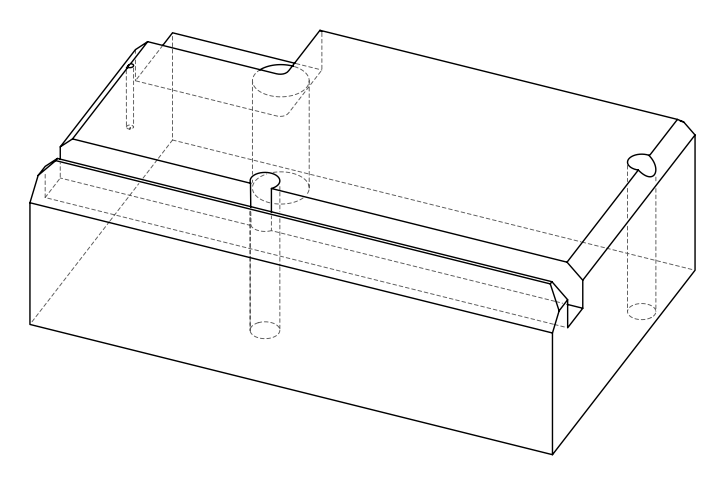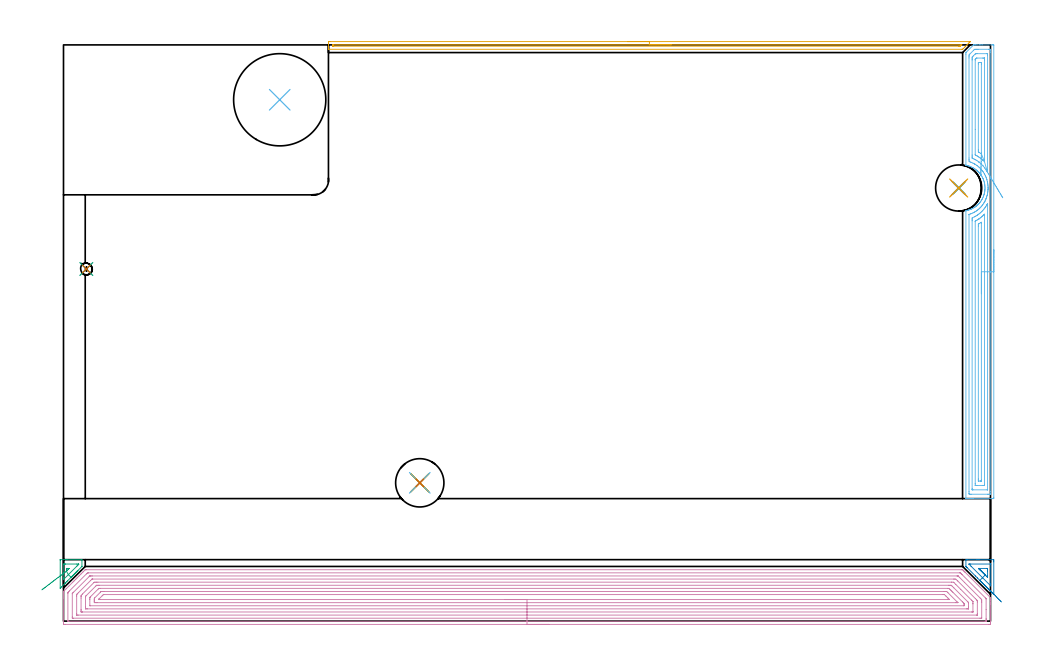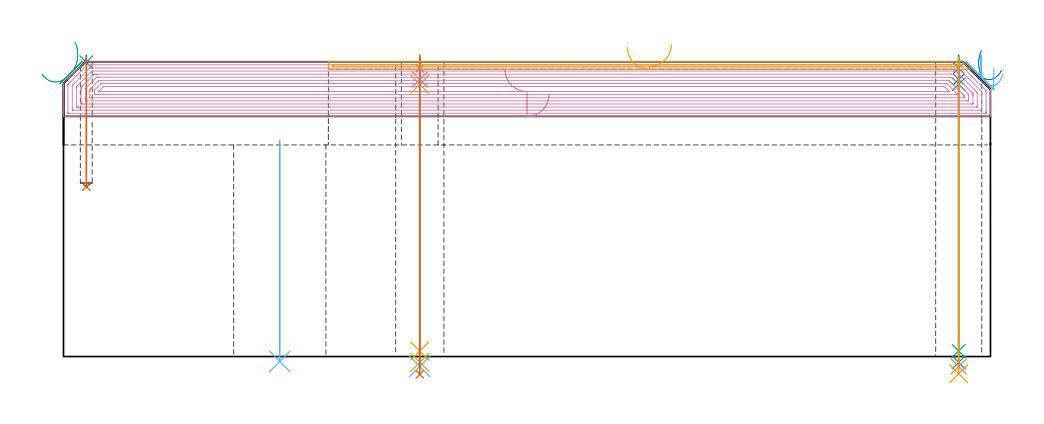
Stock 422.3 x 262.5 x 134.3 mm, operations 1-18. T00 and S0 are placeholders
(PLAN: 21 operations, 13 tool changes, 98.5 min)
(1 SPOT_DRILL | STEP1HOLE | NXT0321_9005460120000 | 0.05 min | 182 mm3)
(2 SPOT_DRILL_1 | STEP1HOLE_1 | NXT0321_9005460120000 | 0.05 min | 183 mm3)
(3 SPOT_DRILL_2 | STEP1POCKET | NXT0321_9005460120000 | 0.03 min | 0 mm3)
(4 DRILL_BLIND_HOLE_INTO_CENTER | STEP1HOLE | UGT0301_449 | 0.04 min | 104 mm3)
(5 GUN_DRILL_THROUGH_HOLE | STEP1HOLE | UGT0307_001 | 0.6 min | 2451 mm3)
(6 SPADE_DRILL_TO_ENLARGE_THROUGH_HOLE | STEP1HOLE | UGT0306_004 | 0.56 min | 16430 mm3)
(7 DRILL_TO_ENLARGE_THROUGH_HOLE | STEP1HOLE | UGT0301_053 | 0.58 min | 31818 mm3)
(8 DRILL_BLIND_HOLE_INTO_CENTER_1 | STEP1HOLE_1 | UGT0301_449 | 0.04 min | 105 mm3)
(9 GUN_DRILL_THROUGH_HOLE_1 | STEP1HOLE_1 | UGT0307_001 | 0.6 min | 2445 mm3)
(10 SPADE_DRILL_TO_ENLARGE_THROUGH_HOLE_1 | STEP1HOLE_1 | UGT0306_004 | 0.56 min | 16435 mm3)
(11 DRILL_TO_ENLARGE_THROUGH_HOLE_1 | STEP1HOLE_1 | UGT0301_051 | 0.58 min | 27285 mm3)
(12 INDEXABLE_INSERT_DRILL_THROUGH_HOLE_FROM_SOLID | STEP1HOLE_2 | NXT0302_036 | 0.41 min | 185980 mm3)
(13 DRILL_BLIND_HOLE_INTO_CENTER_2 | STEP1POCKET | UGT0301_449 | 0.24 min | 1255 mm3)
(14 AREA_MILL | FG_CHAMFER_SURFACE | UGT0205_001 | 0.61 min | 2292 mm3)
(15 AREA_MILL_1 | FG_CHAMFER_SURFACE_1 | UGT0205_001 | 0.47 min | 1202 mm3)
(16 AREA_MILL_2 | FG_CHAMFER_SURFACE_2 | UGT0205_001 | 30.44 min | 129154 mm3)
(17 AREA_MILL_3 | FG_CHAMFER_SURFACE_3 | UGT0205_001 | 4.8 min | 1811 mm3)
(18 AREA_MILL_4 | FG_CHAMFER_SURFACE_4 | UGT0205_001 | 8.29 min | 16690 mm3)
(19 AREA_MILL_5 | FG_CHAMFER_SURFACE_5 | UGT0205_001 | 4.74 min | 7363 mm3)
(20 MILL_CORNER_NOTCH_RECTANGULAR | CORNER_NOTCH_RECTANGULAR | NXT0201_011 | Follow Part, ap 3, ae 75% | 29.57 min | 259307 mm3)
(21 MILL_RECTANGULAR_SLOT | SLOT_RECTANGULAR | UGT0201_094 | Follow Part, ap 5, ae 75% | 15.18 min | 441659 mm3)
(TOOL NXT0321_9005460120000 | NC Spot Drill, 142deg, 12mm, Carbide, Uncoated | D12 PA142 FL30 Z2)
(TOOL UGT0301_449 | Carbide Drill 5.4 mm | D5.4 PA118 FL57 Z2)
(TOOL UGT0307_001 | Gun Drill 5 mm | D5 PA130 FL24 Z1)
(TOOL UGT0306_004 | Spade Drill 13.5mm | D13.5 PA132 FL10 Z2)
(TOOL UGT0301_053 | Twist Drill 22 mm | D22 PA118 FL150 Z2)
(TOOL UGT0301_051 | Twist Drill 21 mm | D21 PA118 FL145 Z2)
(TOOL NXT0302_036 | Index. Insert Drill 42mm [880-D4200L50-05] | D42 PA176 FL210 Z2)
(TOOL UGT0205_001 | Chamfer Mill 20 x 3 x 45 deg. | D20 FL50 Z2)
(TOOL NXT0201_011 | ENDMILL 12mm [2P460-1200-NA 1630] | D12 FL38 Z6)
(TOOL UGT0201_094 | End mill 20 mm | D20 FL38 Z4)
(OP 1 SPOT_DRILL)
G17 G21 G94 G90
T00 M6
G54
G17 G0 G90 X162.3 Y63. S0 M3
G43 Z144.3 H0
G94 G81 G98 Z131.3 F250. R137.3
G80
M5
M2
(OP 2 SPOT_DRILL_1)
G17 G21 G94 G90
T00 M6
G54
G17 G0 G90 X407.8 Y197.3 S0 M3
G43 Z144.3 H0
G94 G81 G98 Z131.3 F250. R137.3
G80
M5
M2
(OP 3 SPOT_DRILL_2)
G17 G21 G94 G90
T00 M6
G54
G17 G0 G90 X10.4 Y160.4 S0 M3
G43 Z144.3 H0
G94 G81 G98 Z134.068 F250. R137.3
G80
M5
M2
(OP 4 DRILL_BLIND_HOLE_INTO_CENTER)
G17 G21 G94 G90
T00 M6
G54
G17 G0 G90 X162.3 Y63. S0 M3
G43 Z144.3 H0
G94 G81 G98 Z126.2 F250. R136.3
G80
M5
M2
(OP 5 GUN_DRILL_THROUGH_HOLE)
G17 G21 G94 G90
T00 M6
G54
G17 G0 G90 X162.3 Y63. M8
G43 Z144.3 H0
Z132.982
S716 M3
G94 G1 Z124.036 F125. M26
G4 X.084
Z2.5 F250.
G4 X.084
Z-2.666 F125.
G4 X.084
M5
M9
G0 Z132.982
Z144.3
M2
(OP 6 SPADE_DRILL_TO_ENLARGE_THROUGH_HOLE)
G17 G21 G94 G90
T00 M6
G54
G17 G0 G90 X162.3 Y63. S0 M3
G43 Z144.3 H0
G94 G73 G98 Z-4.505 F250. Q12.619 R136.3
G80
M5
M2
(OP 7 DRILL_TO_ENLARGE_THROUGH_HOLE)
G17 G21 G94 G90
T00 M6
G54
G17 G0 G90 X162.3 Y63. S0 M3
G43 Z144.3 H0
G94 G73 G98 Z-8.109 F250. Q20.344 R136.3
G80
M5
M2
(OP 8 DRILL_BLIND_HOLE_INTO_CENTER_1)
G17 G21 G94 G90
T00 M6
G54
G17 G0 G90 X407.8 Y197.3 S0 M3
G43 Z144.3 H0
G94 G81 G98 Z126.2 F250. R136.3
G80
M5
M2
(OP 9 GUN_DRILL_THROUGH_HOLE_1)
G17 G21 G94 G90
T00 M6
G54
G17 G0 G90 X407.8 Y197.3 M8
G43 Z144.3 H0
Z132.742
S716 M3
G94 G1 Z124.036 F125. M26
G4 X.084
Z2.5 F250.
G4 X.084
Z-2.666 F125.
G4 X.084
M5
M9
G0 Z132.742
Z144.3
M2
(OP 10 SPADE_DRILL_TO_ENLARGE_THROUGH_HOLE_1)
G17 G21 G94 G90
T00 M6
G54
G17 G0 G90 X407.8 Y197.3 S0 M3
G43 Z144.3 H0
G94 G73 G98 Z-4.505 F250. Q12.619 R136.3
G80
M5
M2
(OP 11 DRILL_TO_ENLARGE_THROUGH_HOLE_1)
G17 G21 G94 G90
T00 M6
G54
G17 G0 G90 X407.8 Y197.3 S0 M3
G43 Z144.3 H0
G94 G73 G98 Z-7.809 F250. Q20.301 R136.3
G80
M5
M2
(OP 12 INDEXABLE_INSERT_DRILL_THROUGH_HOLE_FROM_SOLID)
G17 G21 G94 G90
T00 M6
G54
G17 G0 G90 X98.5 Y237.5 S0 M3
G43 Z144.3 H1
G94 G81 G98 Z-2.233 F250. R98.4
G80
M5
M2
(OP 13 DRILL_BLIND_HOLE_INTO_CENTER_2)
G17 G21 G94 G90
T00 M6
G54
G17 G0 G90 X10.4 Y160.4 S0 M3
G43 Z144.3 H0
G94 G81 G98 Z77.4 F250. R136.3
G80
M5
M2
(OP 14 AREA_MILL)
G17 G21 G94 G90
T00 M6
G54
G17 G0 G90 X427.321 Y8.72 S1061 M3
G43 Z144.3 H0
Z130.385
G94 G1 X426.944 Y9.096 Z129.694 F250.
X426.526 Y9.512 Z129.051
X426.069 Y9.966 Z128.463
X425.578 Y10.455 Z127.933
X425.057 Y10.975 Z127.465
X424.508 Y11.521 Z127.064
X423.936 Y12.09 Z126.731
X423.347 Y12.678 Z126.47
X422.743 Y13.279 Z126.282
X422.13 Y13.889 Z126.169
X421.512 Y14.504 Z126.133
X420.895 Y15.119 Z126.172
X420.282 Y15.73 Z126.287
X419.679 Y16.33 Z126.477
X419.089 Y16.917 Z126.741
X418.519 Y17.485 Z127.076
X417.971 Y18.031 Z127.48
X417.45 Y18.55 Z127.949
X416.339 Y19.66 Z129.06
X415.46 Y20.54 Z129.939
X411.667 Y24.333 Z133.732
X411.518 Y24.48 Z133.878
X411.147 Y24.852 Z134.251
X411.11 Y24.888 Z134.287
X411.103 Y24.896 Z134.293
X411.1 Y24.902 Z134.296
X411.099 Y24.913 Z134.298
X411.1 Y24.937 Z134.3
Y27.576
X411.107 Y27.99 Z134.293
X411.647 Y28. Z133.753
X416.147 Z129.253
X417.005 Z128.388
X423.661 Y27.999 Z121.734
X423.791 Y27.995 Z121.605
X423.797 Y27.576 Z121.603
X423.8 Y27.015 Z121.6
Y12.291
X423.797 Y12.253 Z121.601
X423.791 Y12.208 Z121.605
X423.651 Y12.349 Z121.749
X423.233 Y12.765 Z122.164
X419.856 Y16.142 Z125.54
X419.295 Y16.705 Z126.105
X418.098 Y17.901 Z127.301
X417.45 Y18.55 Z127.949
X418.675 Y19.775 Z126.725
X413.446 Y25.003 Z131.954
X412.638 Y25.817 Z132.762
X412.557 Y25.905 Z132.843
X412.523 Y25.981 Z132.877
X412.528 Y25.991 Z132.872
X412.557 Y25.992 Z132.843
X413.262 Y26. Z132.138
X422.159 Y25.999 Z123.241
X422.343 Y25.996 Z123.057
X422.369 Y25.993 Z123.031
X422.379 Y25.99 Z123.021
X422.382 Y25.942 Z123.018
X422.385 Y25.859 Z123.015
X422.386 Y25.817 Z123.014
Y25.775
Y16.98
X422.382 Y16.142 Z123.018
X422.38 Y16.106 Z123.02
X422.376 Y16.086 Z123.024
X422.343 Y16.112 Z123.057
X422.309 Y16.142 Z123.091
X418.675 Y19.775 Z126.725
X419.899 Y21. Z125.501
X416.945 Y23.956 Z128.455
X416.936 Y23.966 Z128.464
X416.918 Y23.99 Z128.482
X417.005 Y23.996 Z128.395
X417.065 Y23.999 Z128.335
X420.623 Z124.777
X420.95 Y23.99 Z124.45
X420.965 Y23.888 Z124.435
X420.968 Y23.658 Z124.432
X420.971 Y23.178 Z124.429
X420.972 Y22.775 Z124.428
Y20.54
X420.971 Y20.137 Z124.429
X420.969 Y20.003 Z124.431
X420.967 Y19.956 Z124.433
X420.965 Y19.946 Z124.435
X420.919 Y19.988 Z124.481
X420.774 Y20.127 Z124.626
X420.564 Y20.335 Z124.836
X420.359 Y20.54 Z125.041
X419.899 Y21. Z125.501
X419.412 Y21.487 Z126.035
X418.959 Y21.94 Z126.627
X418.544 Y22.355 Z127.273
X418.171 Y22.728 Z127.968
X417.842 Y23.057 Z128.706
X417.56 Y23.339 Z129.481
X417.326 Y23.573 Z130.289
X417.143 Y23.755 Z131.122
X417.013 Y23.886 Z131.975
X416.935 Y23.964 Z132.84
X416.911 Y23.988 Z133.712
X416.941 Y23.958 Z134.583
X417.024 Y23.875 Z135.447
X417.16 Y23.739 Z136.298
X417.349 Y23.55 Z137.129
X417.587 Y23.312 Z137.933
X417.875 Y23.024 Z138.705
X418.208 Y22.69 Z139.439
G0 Z144.3
M5
M2
(OP 15 AREA_MILL_1)
G17 G21 G94 G90
T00 M6
G54
G17 G0 G90 X5.233 Y21.729 S1061 M3
G43 Z144.3 H0
Z143.265
G94 G1 X5.562 Y22.058 Z142.527 F250.
X5.845 Y22.34 Z141.751
X6.079 Y22.573 Z140.944
X6.262 Y22.756 Z140.111
X6.393 Y22.887 Z139.258
X6.47 Y22.964 Z138.393
X6.494 Y22.988 Z137.521
X6.465 Y22.959 Z136.65
X6.381 Y22.875 Z135.785
X6.245 Y22.739 Z134.934
X6.057 Y22.551 Z134.104
X5.818 Y22.313 Z133.299
X5.53 Y22.026 Z132.527
X5.196 Y21.692 Z131.794
X4.818 Y21.315 Z131.104
X4.399 Y20.897 Z130.463
X3.942 Y20.44 Z129.877
X3.45 Y19.95 Z129.349
X1.828 Y18.328 Z127.728
X1.499 Y17.997 Z127.395
X1.06 Y17.559 Z126.959
X0.791 Y17.289 Z126.686
X0.623 Y17.122 Z126.52
X-0.981 Y15.517 Z124.915
X-1.424 Y15.075 Z124.475
X-1.491 Y15.007 Z124.406
X-1.497 Y15.031 Z124.401
X-1.5 Y15.054 Z124.4
Y27.63
X-1.497 Y27.996 Z124.398
X-1.496 Y27.998 Z124.399
X-1.493 Y28. Z124.402
X0.791 Z126.685
X1.541 Z127.441
X8.336 Y27.999 Z134.235
X8.394 Y27.991 Z134.292
X8.4 Y27.629 Z134.3
Y25.003
X8.395 Y24.905 Z134.29
X8.346 Y24.846 Z134.245
X5.222 Y21.722 Z131.122
X5. Y21.5 Z130.9
X3.45 Y19.95 Z129.349
X2.225 Y21.175 Z128.125
X-0.078 Y18.873 Z125.822
X-0.081 Z125.819
X-0.083 Y19.164 Z125.817
X-0.086 Y19.739 Z125.814
X-0.085 Y25.878 Z125.815
X-0.079 Y25.977 Z125.821
X0.299 Y25.991 Z126.199
X0.545 Y25.998 Z126.445
X0.668 Y26. Z126.568
X0.791 Z126.691
X6.109 Z132.009
X6.876 Y25.996 Z132.776
X6.917 Y25.99 Z132.817
X6.956 Y25.917 Z132.856
X6.923 Y25.878 Z132.823
X6.52 Y25.472 Z132.42
X6.109 Y25.058 Z132.009
X2.225 Y21.175 Z128.125
X1.333 Y22.746 Z127.233
X1.332 Y22.749 Z127.232
X1.33 Y22.808 Z127.23
X1.329 Y22.906 Z127.229
Y23.251
X1.33 Y23.595 Z127.23
X1.334 Y23.94 Z127.234
X1.335 Y23.981 Z127.235
X1.348 Y23.99 Z127.248
X1.394 Y23.994 Z127.294
X1.488 Y23.998 Z127.388
X1.677 Y24. Z127.577
X1.806 Z127.706
X2.345 Y23.993 Z128.245
X2.564 Y23.99 Z128.464
X2.565 Y23.975 Z128.465
X2.564 Y23.969 Z128.464
X2.205 Y23.606 Z128.105
X1.852 Y23.251 Z127.752
X1.677 Y23.077 Z127.577
X1.588 Y22.988 Z127.488
X1.406 Y22.809 Z127.306
X1.352 Y22.761 Z127.252
X1.333 Y22.746 Z127.233
X0.771 Y22.319 Z126.72
X0.176 Y21.867 Z126.27
X-0.449 Y21.393 Z125.887
X-1.097 Y20.901 Z125.574
X-1.765 Y20.393 Z125.333
X-2.447 Y19.875 Z125.166
X-3.137 Y19.351 Z125.074
X-3.832 Y18.823 Z125.059
X-4.525 Y18.297 Z125.119
X-5.211 Y17.775 Z125.255
X-5.885 Y17.263 Z125.466
X-6.542 Y16.764 Z125.749
X-7.177 Y16.282 Z126.104
X-7.785 Y15.82 Z126.526
X-8.361 Y15.383 Z127.014
X-8.901 Y14.973 Z127.562
X-9.401 Y14.593 Z128.168
X-9.857 Y14.246 Z128.826
G0 Z144.3
M5
M2
(OP 16 AREA_MILL_2)
G17 G21 G94 G90
T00 M6
G54
G17 G0 G90 X221.15 Y-1.5 S1061 M3
G43 Z144.3 H0
Z119.4
G94 G1 X221.112 Z118.528 F250.
X220.998 Z117.664
X220.809 Z116.812
X220.547 Z115.98
X220.213 Z115.174
X219.81 Z114.4
X219.342 Z113.664
X218.81 Z112.972
X218.221 Z112.329
X217.578 Z111.74
X216.886 Z111.209
X216.15 Z110.74
X215.376 Z110.337
X214.57 Z110.003
X213.738 Z109.741
X212.886 Z109.552
X212.022 Z109.438
X211.15 Z109.4
X0.626
X0.235 Y-1.496 Z109.403
X0.01 Y-1.492 Z109.406
X0. Y-1.263 Z109.634
Y10.507 Z121.402
Y11.037 Z121.934
Y11.393 Z122.289
Y11.922 Z122.819
Y12.278 Z123.172
X0.001 Y13.251 Z124.151
X0.01 Y13.508 Z124.404
X0.256 Y13.757 Z124.655
X1.262 Y14.762 Z125.661
X2.414 Y15.914 Z126.814
X4.087 Y17.588 Z128.486
X4.202 Y17.704 Z128.6
X4.559 Y18.059 Z128.959
X4.734 Y18.234 Z129.133
X4.972 Y18.473 Z129.371
X5.096 Y18.598 Z129.494
X5.481 Y18.981 Z129.881
X5.601 Y19.101 Z130.001
X6.15 Y19.653 Z130.548
X6.437 Y19.937 Z130.837
X6.448 Y19.948 Z130.848
X7.036 Y20.538 Z131.433
X7.331 Y20.831 Z131.731
X7.921 Y21.423 Z132.319
X8.246 Y21.746 Z132.646
X8.806 Y22.308 Z133.204
X9.168 Y22.668 Z133.568
X9.846 Y23.346 Z134.245
X9.905 Y23.399 Z134.283
X10.46 Y23.4 Z134.3
X409.158
X409.595 Y23.394 Z134.292
X409.657 Y23.343 Z134.243
X410.103 Y22.898 Z133.795
X410.151 Y22.849 Z133.748
X410.35 Y22.65 Z133.549
X410.398 Y22.603 Z133.5
X410.443 Y22.557 Z133.456
X410.648 Y22.352 Z133.251
X410.693 Y22.308 Z133.205
X419.543 Y13.458 Z124.357
X422.198 Y10.802 Z121.701
X422.27 Y10.728 Z121.627
X422.298 Y10.691 Z121.588
X422.3 Y10.417 Z121.316
Y9.622 Z120.517
Y8.382 Z119.279
Y7.852 Z118.747
Y-0.378 Z110.519
X422.295 Y-0.998 Z109.899
X422.291 Y-1.492 Z109.406
X422.175 Y-1.494 Z109.404
X421.674 Y-1.5 Z109.4
X211.15
Y-0.086 Z110.814
X2.386 Y-0.085 Z110.815
X2.01 Y-0.074 Z110.826
X2.006 Y0.043 Z110.943
X2.001 Y0.296 Z111.196
Y12.687 Z123.587
X2.006 Y12.925 Z123.825
X2.01 Y13.042 Z123.942
X2.12 Y13.163 Z124.063
X2.264 Y13.312 Z124.212
X2.414 Y13.464 Z124.364
X2.707 Y13.758 Z124.658
X10.46 Y21.51 Z132.41
X10.715 Y21.76 Z132.66
X10.931 Y21.969 Z132.869
X11.354 Y21.985 Z132.885
X11.382
X408.292
X408.508 Y21.981 Z132.881
X408.558 Y21.979 Z132.879
X408.702 Y21.841 Z132.741
X408.887 Y21.66 Z132.56
X409.158 Y21.392 Z132.292
X409.422 Y21.128 Z132.028
X420.041 Y10.507 Z121.407
X420.193 Y10.351 Z121.251
X420.288 Y10.25 Z121.15
X420.293 Y10.2 Z121.1
X420.298 Y10.099 Z120.999
X420.3 Y5.23 Z116.13
Y1.247 Z112.147
Y0.772 Z111.672
X420.298 Y0.364 Z111.264
X420.29 Y-0.048 Z110.852
X420.283 Y-0.08 Z110.82
X420.264 Y-0.082 Z110.818
X420.211 Y-0.084 Z110.816
X420.102 Y-0.085 Z110.815
X419.886 Y-0.086 Z110.814
X211.15
Y1.328 Z112.228
X4.533 Y1.329 Z112.229
X4.202 Y1.331 Z112.231
X4.092 Y1.333 Z112.233
X4.013 Y1.335 Z112.235
X4.008 Y1.457 Z112.357
X4.003 Y1.657 Z112.557
X4. Y1.857 Z112.757
X4.001 Y12.476 Z123.376
X4.005 Y12.544 Z123.444
X4.01 Y12.596 Z123.496
X4.034 Y12.623 Z123.523
X4.202 Y12.801 Z123.701
X4.383 Y12.984 Z123.884
X4.562 Y13.163 Z124.063
X11.643 Y20.243 Z131.143
X11.948 Y20.54 Z131.44
X11.969 Y20.558 Z131.458
X12.001 Y20.564 Z131.464
X12.082 Y20.567 Z131.467
X12.248 Y20.57 Z131.47
X12.81 Y20.571 Z131.471
X13.142
X407.039
X407.371 Y20.569 Z131.469
X407.48 Y20.567 Z131.467
X407.517 Y20.565 Z131.465
X407.547 Y20.542 Z131.442
X407.61 Y20.483 Z131.383
X407.856 Y20.243 Z131.143
X408.264 Y19.836 Z130.736
X410.499 Y17.601 Z128.501
X417.593 Y10.507 Z121.407
X418.098 Y9.999 Z120.899
X418.279 Y9.81 Z120.71
X418.29 Y9.622 Z120.522
X418.297 Y9.425 Z120.325
X418.3 Y8.737 Z119.637
Y8.537 Z119.437
X418.299 Y1.458 Z112.358
X418.295 Y1.39 Z112.29
X418.29 Y1.342 Z112.242
X418.262 Y1.335 Z112.235
X418.098 Y1.333 Z112.233
X417.535 Y1.329 Z112.229
X211.15 Y1.328 Z112.228
Y2.743 Z113.643
X6.681
X6.121 Y2.744 Z113.644
X6.064 Y2.745 Z113.645
X6.025 Y2.749 Z113.649
X6.01 Y2.751 Z113.651
X6.008 Y2.773 Z113.673
X6.004 Y2.987 Z113.887
X6. Y3.417 Z114.317
Y11.383 Z122.283
X6.004 Y11.83 Z122.73
X6.009 Y12.049 Z122.949
X6.014 Y12.153 Z123.053
X6.062 Y12.207 Z123.107
X6.129 Y12.278 Z123.178
X6.503 Y12.654 Z123.554
X6.884 Y13.035 Z123.935
X12.321 Y18.473 Z129.373
X12.73 Y18.88 Z129.78
X12.87 Y19.016 Z129.916
X12.984 Y19.123 Z130.023
X13.017 Y19.15 Z130.05
X13.056 Y19.153 Z130.053
X13.142 Y19.155 Z130.055
X13.345 Y19.157 Z130.057
X405.583
X405.787 Y19.156 Z130.056
X406.477 Y19.15 Z130.05
X407.174 Y18.473 Z129.373
X407.371 Y18.28 Z129.18
X415.416 Y10.235 Z121.135
X416.025 Y9.622 Z120.522
X416.223 Y9.417 Z120.317
X416.29 Y9.347 Z120.247
X416.293 Y9.294 Z120.194
X416.296 Y9.185 Z120.085
X416.3 Y8.747 Z119.647
Y3.437 Z114.337
X416.296 Y2.99 Z113.89
X416.292 Y2.771 Z113.671
X416.29 Y2.75 Z113.65
X416.266 Y2.748 Z113.648
X416.206 Y2.745 Z113.645
X416.107 Y2.743 Z113.643
X211.15
Y4.157 Z115.057
X8.672
X8.515 Y4.158 Z115.058
X8.202 Y4.162 Z115.062
X8.01 Y4.166 Z115.066
X8.006 Y4.217 Z115.117
X8.004 Y4.312 Z115.212
X8. Y4.977 Z115.877
Y5.197 Z116.097
Y10.507 Z121.407
X8.003 Y11.17 Z122.07
X8.01 Y11.393 Z122.293
X8.025 Y11.715 Z122.615
X8.624 Y12.325 Z123.225
X13.887 Y17.588 Z128.488
X13.962 Y17.661 Z128.561
X14.035 Y17.73 Z128.63
X14.775 Y17.741 Z128.641
X14.929 Y17.742 Z128.642
X15.667 Y17.743 Z128.643
X404.533
X404.689 Y17.742 Z128.642
X405.433 Y17.736 Z128.636
X405.583 Y17.615 Z128.515
X405.612 Y17.588 Z128.488
X406.477 Y16.725 Z127.625
X408.741 Y14.461 Z125.361
X413.628 Y9.574 Z120.474
X414.044 Y9.151 Z120.051
X414.249 Y8.941 Z119.841
X414.29 Y8.889 Z119.789
X414.294 Y8.832 Z119.732
X414.296 Y8.737 Z119.637
X414.3 Y8.072 Z118.972
Y7.852 Z118.752
X414.299 Y4.229 Z115.129
X414.297 Y4.188 Z115.088
X414.293 Y4.168 Z115.068
X414.29 Y4.164 Z115.064
X414.255 Y4.162 Z115.062
X413.942 Y4.158 Z115.058
X413.785 Y4.157 Z115.057
X211.15
Y5.571 Z116.471
X10.976 Y5.572 Z116.472
X10.46 Y5.574 Z116.474
X10.075 Y5.578 Z116.478
X10.01 Y5.582 Z116.482
X10.004 Y5.648 Z116.548
X10.001 Y6.082 Z116.982
X10. Y6.537 Z117.437
X10.001 Y10.961 Z121.861
X10.007 Y11.177 Z122.077
X10.01 Y11.23 Z122.13
X10.035 Y11.275 Z122.175
X10.146 Y11.393 Z122.293
X10.3 Y11.551 Z122.451
X10.46 Y11.712 Z122.612
X14.747 Y15.999 Z126.899
X14.929 Y16.18 Z127.08
X15.04 Y16.284 Z127.184
X15.078 Y16.318 Z127.218
X15.119 Y16.322 Z127.222
X15.311 Y16.325 Z127.225
X15.823 Y16.328 Z127.228
X16.201 Y16.329 Z127.229
X403.279 Y16.328 Z127.228
X403.795 Y16.325 Z127.225
X404.18 Y16.322 Z127.222
X404.432 Y16.308 Z127.208
X404.689 Y16.061 Z126.961
X404.934 Y15.818 Z126.718
X405.583 Y15.17 Z126.07
X411.84 Y8.912 Z119.812
X412.013 Y8.737 Z119.637
X412.182 Y8.564 Z119.464
X412.289 Y8.451 Z119.351
X412.293 Y8.396 Z119.296
X412.298 Y8.284 Z119.184
X412.3 Y6.512 Z117.412
X412.297 Y6.082 Z116.982
X412.291 Y5.636 Z116.536
X412.283 Y5.578 Z116.478
X412.227 Y5.576 Z116.476
X412.098 Y5.573 Z116.473
X411.84 Y5.572 Z116.472
X411.463 Y5.571 Z116.471
X211.15
Y6.985 Z117.885
X12.229 Y6.986 Z117.886
X12.039 Y6.992 Z117.892
X12.009 Y7.001 Z117.901
X12.005 Y7.025 Z117.925
X12.002 Y7.051 Z117.951
X12.001 Y7.079 Z117.979
X12. Y7.212 Z118.112
Y9.867 Z120.767
X12.005 Y10.507 Z121.407
X12.008 Y10.744 Z121.644
X12.023 Y10.814 Z121.714
X12.071 Y10.866 Z121.766
X12.248 Y11.049 Z121.949
X15.823 Y14.626 Z125.526
X15.98 Y14.778 Z125.678
X16.09 Y14.881 Z125.781
X16.12 Y14.908 Z125.808
X16.171 Y14.91 Z125.81
X16.28 Y14.912 Z125.812
X16.717 Y14.915 Z125.815
X402.919 Y14.914 Z125.814
X403.352 Y14.908 Z125.808
X403.795 Y14.497 Z125.397
X404.252 Y14.048 Z124.948
X404.689 Y13.614 Z124.514
X405.14 Y13.163 Z124.063
X409.565 Y8.737 Z119.637
X410.052 Y8.248 Z119.148
X410.244 Y8.047 Z118.947
X410.29 Y7.997 Z118.897
X410.294 Y7.934 Z118.834
X410.297 Y7.852 Z118.752
X410.3 Y7.608 Z118.508
X410.299 Y7.362 Z118.262
X410.297 Y7.199 Z118.099
X410.293 Y7.068 Z117.968
X410.289 Y6.992 Z117.892
X410.034 Y6.985 Z117.885
X211.15
Y8.4 Z119.3
X15.27
X14.929
X14.373 Y8.403 Z119.303
X14.035 Y8.407 Z119.307
X14.004 Y8.737 Z119.637
X14.001 Y8.771 Z119.671
Y9.622 Z120.522
Y9.656 Z120.556
X14.035 Y10.377 Z121.277
X14.098 Y10.446 Z121.346
X14.156 Y10.507 Z121.407
X16.764 Y13.117 Z124.017
X16.81 Y13.163 Z124.063
X17.083 Y13.424 Z124.324
X17.161 Y13.493 Z124.393
X17.274 Y13.496 Z124.396
X17.611 Y13.499 Z124.399
X18.164 Y13.5 Z124.4
X18.505
X401.113
X401.667 Y13.499 Z124.399
X402.007 Y13.497 Z124.397
X402.343 Y13.493 Z124.393
X402.685 Y13.163 Z124.063
X402.901 Y12.951 Z123.851
X407.115 Y8.737 Z119.637
X407.371 Y8.48 Z119.38
X407.424 Y8.418 Z119.318
X407.433 Y8.404 Z119.304
X407.432 Y8.403 Z119.303
X407.371 Y8.401 Z119.301
X406.818 Y8.4 Z119.3
X406.477
X211.15
Y9.814 Z120.714
X16.524
X16.127 Y9.818 Z120.718
X16.022 Y9.821 Z120.721
Y9.886 Z120.786
X16.029 Y9.921 Z120.821
X16.059 Y9.958 Z120.858
X16.11 Y10.013 Z120.913
X16.215 Y10.119 Z121.019
X17.611 Y11.515 Z122.415
X17.997 Y11.896 Z122.796
X18.171 Y12.063 Z122.963
X18.202 Y12.079 Z122.979
X18.243 Y12.083 Z122.983
X18.33 Y12.085 Z122.985
X400.413 Y12.086 Z122.986
X401.113 Y12.082 Z122.982
X401.313 Y12.079 Z122.979
X402.007 Y11.397 Z122.297
X402.897 Y10.507 Z121.407
X403.333 Y10.066 Z120.966
X403.542 Y9.85 Z120.75
X403.562 Y9.819 Z120.719
X403.534 Y9.817 Z120.717
X403.476 Y9.815 Z120.715
X402.901 Y9.814 Z120.714
X211.15
X210.278 Z120.752
X209.414 Z120.866
X208.562 Z121.055
X207.73 Z121.317
X206.924 Z121.651
X206.15 Z122.054
X205.414 Z122.522
X204.722 Z123.053
X204.079 Z123.643
X203.49 Z124.286
X202.958 Z124.978
X202.49 Z125.714
X202.087 Z126.488
X201.753 Z127.294
X201.491 Z128.126
X201.302 Z128.977
X201.188 Z129.842
X201.15 Z130.714
G0 Z144.3
M5
M2
(OP 17 AREA_MILL_3)
G17 G21 G94 G90
T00 M6
G54
G17 G0 G90 X256.9 Y264. S1061 M3
G43 Z144.3 H0
Z140.8
G94 G1 X256.938 Z139.928 F250.
X257.052 Z139.063
X257.241 Z138.212
X257.503 Z137.38
X257.837 Z136.574
X258.24 Z135.8
X258.708 Z135.064
X259.24 Z134.372
X259.829 Z133.729
X260.472 Z133.14
X261.164 Z132.608
X261.9 Z132.14
X262.674 Z131.737
X263.48 Z131.403
X264.312 Z131.141
X265.163 Z130.952
X266.028 Z130.838
X266.9 Z130.8
X413.08
X413.083 Y263.995 Z130.805
X413.08 Y263.981 Z130.817
X413.035 Y263.934 Z130.865
X413.017 Y263.917 Z130.883
X412.782 Y263.681 Z131.116
X412.671 Y263.57 Z131.228
X412.485 Y263.384 Z131.415
X412.352 Y263.252 Z131.548
X412.231 Y263.13 Z131.667
X412.187 Y263.086 Z131.712
X411.509 Y262.409 Z132.391
X411.351 Y262.25 Z132.547
X411.294 Y262.193 Z132.605
X410.667 Y261.567 Z133.233
X410.472 Y261.37 Z133.426
X409.805 Y260.705 Z134.095
X409.607 Y260.504 Z134.289
X409.359 Y260.5 Z134.3
X120.869
X120.71 Y260.506 Z134.293
X120.7 Y260.825 Z133.974
Y261.145 Z133.654
Y261.81 Z132.985
Y263.022 Z131.774
X120.704 Y263.57 Z131.224
X120.71 Y263.99 Z130.804
X120.884 Y263.995 Z130.801
X121.315 Y264. Z130.8
X266.9
Y262.586 Z132.214
X408.912 Y262.585 Z132.215
X409.02 Y262.584 Z132.216
X409.17 Y262.579 Z132.221
X409.216 Y262.575 Z132.225
X409.206 Y262.564 Z132.236
X409.126 Y262.479 Z132.321
X409.008 Y262.358 Z132.442
X408.912 Y262.262 Z132.538
X408.684 Y262.035 Z132.765
X408.607 Y261.96 Z132.84
X408.579 Y261.935 Z132.865
X408.563 Y261.924 Z132.876
X408.529 Y261.921 Z132.879
X408.36 Y261.918 Z132.882
X408.019 Y261.915 Z132.885
X407.913 Y261.914 Z132.886
X123.102
X122.995 Y261.915 Z132.885
X122.736 Y261.92 Z132.88
X122.712 Y261.921 Z132.879
X122.707 Y261.939 Z132.861
X122.703 Y261.971 Z132.829
X122.701 Y262.002 Z132.798
X122.702 Y262.204 Z132.596
X122.71 Y262.542 Z132.258
X122.719 Y262.58 Z132.22
X122.735 Y262.582 Z132.218
X122.78 Y262.584 Z132.216
X122.873 Y262.585 Z132.215
X123.06 Y262.586 Z132.214
X266.9
X267.772 Z132.252
X268.636 Z132.366
X269.488 Z132.555
X270.32 Z132.817
X271.126 Z133.151
X271.9 Z133.554
X272.636 Z134.023
X273.328 Z134.554
X273.971 Z135.143
X274.56 Z135.786
X275.091 Z136.478
X275.56 Z137.214
X275.963 Z137.988
X276.297 Z138.794
X276.559 Z139.626
X276.748 Z140.478
X276.862 Z141.343
X276.9 Z142.214
G0 Z144.3
M5
M2
(OP 18 AREA_MILL_4)
G17 G21 G94 G90
T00 M6
G54
G17 G0 G90 X423.8 Y169.15 S1061 M3
G43 Z144.3 H0
Z131.6
G94 G1 Y169.112 Z130.728 F250.
Y168.998 Z129.864
Y168.809 Z129.012
Y168.547 Z128.18
Y168.213 Z127.374
Y167.81 Z126.6
Y167.341 Z125.864
Y166.81 Z125.172
Y166.221 Z124.529
Y165.578 Z123.94
Y164.886 Z123.409
Y164.15 Z122.94
Y163.376 Z122.537
Y162.57 Z122.203
Y161.738 Z121.941
Y160.886 Z121.752
Y160.022 Z121.638
Y159.15 Z121.6
Y56.418
X423.797 Y56.091 Z121.602
X423.792 Y55.81 Z121.606
X423.508 Y55.8 Z121.89
X414.336 Z131.058
X413.787 Z131.61
X413.446 Z131.95
X412.897 Z132.499
X412.557 Z132.838
X411.876 Z133.524
X411.534 Z133.866
X411.147 Z134.244
X411.103 Y55.809 Z134.288
X411.1 Y55.971 Z134.3
Y186.843
X411.105 Y186.946 Z134.291
X411.228 Y186.98 Z134.169
X411.454 Y187.029 Z133.945
X411.512 Y187.041 Z133.887
X411.667 Y187.078 Z133.732
X411.968 Y187.151 Z133.431
X412.246 Y187.23 Z133.153
X412.412 Y187.278 Z132.987
X412.853 Y187.429 Z132.546
X413.446 Y187.662 Z131.952
X413.572 Y187.712 Z131.826
X413.626 Y187.736 Z131.772
X413.737 Y187.787 Z131.661
X413.891 Y187.865 Z131.505
X414.045 Y187.942 Z131.354
X414.183 Y188.012 Z131.216
X414.622 Y188.258 Z130.776
X415.179 Y188.604 Z130.221
X415.214 Y188.63 Z130.185
X415.507 Y188.839 Z129.892
X415.621 Y188.927 Z129.778
X415.671 Y188.967 Z129.727
X415.74 Y189.02 Z129.659
X415.919 Y189.16 Z129.479
X415.997 Y189.225 Z129.401
X416.115 Y189.325 Z129.28
X416.311 Y189.486 Z129.089
X416.323 Y189.497 Z129.077
X416.352 Y189.523 Z129.048
X416.392 Y189.559 Z129.007
X416.803 Y189.968 Z128.596
X417.005 Y190.183 Z128.391
X417.072 Y190.253 Z128.327
X417.201 Y190.389 Z128.198
X417.224 Y190.416 Z128.175
X417.276 Y190.477 Z128.122
X417.596 Y190.875 Z127.804
X417.686 Y190.995 Z127.714
X417.9 Y191.282 Z127.499
X418.162 Y191.674 Z127.238
X418.361 Y192.011 Z127.039
X418.456 Y192.174 Z126.942
X418.688 Y192.618 Z126.709
X418.902 Y193.067 Z126.496
X419.047 Y193.404 Z126.353
X419.115 Y193.594 Z126.285
X419.245 Y193.959 Z126.153
X419.383 Y194.404 Z126.012
X419.391 Y194.436 Z126.004
X419.453 Y194.663 Z125.946
X419.501 Y194.852 Z125.893
X419.507 Y194.883 Z125.886
X419.598 Y195.297 Z125.798
X419.677 Y195.745 Z125.722
X419.681 Y195.776 Z125.718
X419.734 Y196.19 Z125.665
X419.752 Y196.4 Z125.648
X419.77 Y196.637 Z125.624
X419.789 Y197.083 Z125.605
Y197.53 Z125.606
X419.768 Y197.983 Z125.624
X419.732 Y198.422 Z125.667
X419.675 Y198.869 Z125.725
X419.656 Y198.975 Z125.743
X419.596 Y199.315 Z125.8
X419.588 Y199.35 Z125.807
X419.499 Y199.762 Z125.899
X419.382 Y200.207 Z126.017
X419.242 Y200.655 Z126.158
X419.084 Y201.1 Z126.315
X419.046 Y201.199 Z126.353
X418.879 Y201.583 Z126.519
X418.872 Y201.598 Z126.526
X418.686 Y201.992 Z126.713
X418.445 Y202.442 Z126.952
X418.161 Y202.93 Z127.237
X417.895 Y203.317 Z127.503
X417.867 Y203.358 Z127.531
X417.558 Y203.777 Z127.84
X417.276 Y204.122 Z128.122
X417.005 Y204.424 Z128.389
X416.834 Y204.607 Z128.564
X416.774 Y204.67 Z128.624
X416.733 Y204.709 Z128.665
X416.56 Y204.874 Z128.834
X416.391 Y205.037 Z129.006
X416.087 Y205.305 Z129.312
X415.967 Y205.404 Z129.432
X415.775 Y205.563 Z129.625
X415.507 Y205.762 Z129.892
X415.226 Y205.955 Z130.173
X415.069 Y206.063 Z130.33
X414.856 Y206.198 Z130.544
X414.623 Y206.346 Z130.777
X414.436 Y206.455 Z130.964
X413.738 Y206.807 Z131.662
X413.298 Y207.003 Z132.102
X412.906 Y207.156 Z132.494
X412.853 Y207.176 Z132.546
X412.557 Y207.278 Z132.839
X412.341 Y207.348 Z133.057
X411.968 Y207.448 Z133.431
X411.667 Y207.518 Z133.729
X411.434 Y207.573 Z133.962
X411.309 Y207.602 Z134.085
X411.154 Y207.638 Z134.238
X411.103 Y207.654 Z134.289
X411.1 Y207.836 Z134.3
Y258.309
X411.103 Y258.995 Z134.288
X411.21 Y259.11 Z134.189
X414.458 Y262.359 Z130.94
X414.516 Y262.419 Z130.878
X414.597 Y262.49 Z130.794
X414.674 Y262.499 Z130.717
X415.122 Y262.5 Z130.278
X415.434 Z129.965
X416.115 Z129.28
X417.346 Z128.051
X417.895 Z127.5
X418.51 Z126.885
X423.233 Z122.164
X423.509 Y262.498 Z121.888
X423.792 Y262.49 Z121.606
X423.799 Y262.207 Z121.599
X423.8 Y159.15 Z121.6
X422.386 Z123.014
Y59.055
X422.383 Y58.204 Z123.017
X422.381 Y58.166 Z123.019
X422.343 Y57.81 Z123.057
X421.854 Y57.802 Z123.546
X421.454 Y57.801 Z123.946
X420.966 Y57.8 Z124.434
X413.446 Y57.801 Z131.954
X412.956 Y57.803 Z132.444
X412.557 Y57.81 Z132.843
X412.519 Y58.204 Z132.881
X412.517 Y58.244 Z132.883
X412.514 Y59.098 Z132.886
Y185.099
X412.516 Y185.141 Z132.884
X412.521 Y185.226 Z132.879
X412.524 Y185.26 Z132.876
X412.532 Y185.265 Z132.868
X412.557 Y185.276 Z132.843
X413.054 Y185.45 Z132.346
X413.446 Y185.595 Z131.954
X413.7 Y185.695 Z131.7
X414.304 Y185.95 Z131.096
X414.902 Y186.274 Z130.498
X415.226 Y186.459 Z130.174
X415.464 Y186.603 Z129.936
X415.845 Y186.843 Z129.555
X416.003 Y186.956 Z129.397
X416.115 Y187.04 Z129.285
X416.506 Y187.344 Z128.894
X417.005 Y187.744 Z128.395
X417.452 Y188.18 Z127.948
X417.897 Y188.627 Z127.503
X418.173 Y188.942 Z127.227
X418.308 Y189.108 Z127.092
X418.642 Y189.523 Z126.758
X418.682 Y189.575 Z126.718
X418.704 Y189.604 Z126.696
X418.785 Y189.718 Z126.615
X419.068 Y190.132 Z126.332
X419.253 Y190.416 Z126.147
X419.409 Y190.682 Z125.991
X419.674 Y191.144 Z125.726
X419.732 Y191.252 Z125.668
X419.761 Y191.31 Z125.639
X420.022 Y191.854 Z125.378
X420.181 Y192.203 Z125.219
X420.249 Y192.361 Z125.151
X420.293 Y192.475 Z125.107
X420.532 Y193.128 Z124.868
X420.564 Y193.23 Z124.836
X420.733 Y193.82 Z124.667
X420.778 Y193.99 Z124.622
X420.907 Y194.538 Z124.493
X420.977 Y194.883 Z124.423
X421.047 Y195.291 Z124.353
X421.111 Y195.776 Z124.289
X421.143 Y196.088 Z124.257
X421.187 Y196.67 Z124.213
X421.196 Y196.792 Z124.204
X421.197 Y196.828 Z124.203
X421.199 Y196.925 Z124.201
X421.202 Y197.563 Z124.198
X421.201 Y197.626 Z124.199
X421.191 Y197.827 Z124.209
X421.148 Y198.456 Z124.252
X421.115 Y198.796 Z124.285
X421.041 Y199.35 Z124.359
X420.953 Y199.852 Z124.447
X420.868 Y200.243 Z124.532
X420.667 Y201.032 Z124.733
X420.636 Y201.136 Z124.764
X420.564 Y201.364 Z124.836
X420.329 Y202.029 Z125.071
X420.168 Y202.427 Z125.232
X419.94 Y202.923 Z125.46
X419.674 Y203.445 Z125.726
X419.469 Y203.816 Z125.931
X419.185 Y204.307 Z126.215
X418.907 Y204.709 Z126.493
X418.785 Y204.878 Z126.615
X418.474 Y205.289 Z126.926
X418.217 Y205.603 Z127.183
X417.895 Y205.971 Z127.505
X417.379 Y206.496 Z128.021
X417.005 Y206.842 Z128.395
X416.344 Y207.389 Z129.056
X416.115 Y207.556 Z129.285
X415.572 Y207.935 Z129.828
X415.226 Y208.153 Z130.174
X415.146 Y208.202 Z130.254
X415.007 Y208.283 Z130.393
X414.336 Y208.618 Z131.064
X413.708 Y208.914 Z131.692
X413.446 Y209.015 Z131.954
X413.022 Y209.176 Z132.378
X412.557 Y209.336 Z132.843
X412.517 Y210.069 Z132.883
X412.516 Y210.11 Z132.884
X412.514 Y210.963 Z132.886
Y256.565
X412.516 Y257.416 Z132.884
X412.518 Y257.455 Z132.882
X412.557 Y257.995 Z132.843
X412.71 Y258.155 Z132.69
X412.86 Y258.309 Z132.54
X414.646 Y260.096 Z130.754
X414.94 Y260.383 Z130.46
X415.035 Y260.474 Z130.365
X415.226 Y260.49 Z130.174
X415.715 Y260.498 Z129.685
X416.115 Y260.499 Z129.285
X416.603 Y260.5 Z128.797
X421.454 Y260.499 Z123.946
X421.943 Y260.497 Z123.457
X422.343 Y260.49 Z123.057
X422.381 Y260.096 Z123.019
X422.383 Y260.056 Z123.017
X422.386 Y259.202 Z123.014
Y159.15
X420.972 Z124.428
X420.971 Y59.889 Z124.429
X420.97 Y59.838 Z124.43
X420.967 Y59.814 Z124.433
X420.965 Y59.81 Z124.435
X420.944 Y59.807 Z124.456
X420.753 Y59.801 Z124.647
X414.336 Z131.064
X414.146 Y59.804 Z131.254
X414.02 Y59.809 Z131.38
X413.935 Y59.815 Z131.465
X413.933 Y59.855 Z131.467
X413.931 Y59.991 Z131.469
X413.929 Y60.4 Z131.471
Y182.376
Y182.785
X413.932 Y183.27 Z131.468
X413.935 Y183.672 Z131.465
X414.963 Y184.163 Z130.437
X415.135 Y184.254 Z130.265
X415.226 Y184.304 Z130.174
X415.705 Y184.576 Z129.695
X416.115 Y184.824 Z129.285
X416.259 Y184.913 Z129.141
X416.479 Y185.056 Z128.921
X416.784 Y185.279 Z128.616
X417.005 Y185.447 Z128.395
X417.285 Y185.668 Z128.115
X417.633 Y185.95 Z127.767
X417.773 Y186.072 Z127.627
X417.895 Y186.185 Z127.505
X418.228 Y186.508 Z127.172
X418.565 Y186.843 Z126.835
X418.673 Y186.955 Z126.727
X418.785 Y187.077 Z126.615
X419.095 Y187.425 Z126.305
X419.35 Y187.736 Z126.05
X419.493 Y187.919 Z125.907
X419.674 Y188.158 Z125.726
X419.872 Y188.432 Z125.528
X420.009 Y188.63 Z125.391
X420.23 Y188.965 Z125.17
X420.564 Y189.507 Z124.836
X420.57 Y189.517 Z124.83
X420.714 Y189.774 Z124.686
X420.891 Y190.088 Z124.509
X420.965 Y190.217 Z124.435
X420.969 Y190.079 Z124.431
X420.97 Y190.008 Z124.43
X420.971 Y189.523 Z124.429
X420.972 Y189.376 Z124.428
Y159.15
X419.557 Z125.843
Y61.895
X419.556 Y61.843 Z125.844
X419.553 Y61.816 Z125.847
X419.551 Y61.81 Z125.849
X419.543 Y61.807 Z125.857
X419.435 Y61.803 Z125.965
X419.218 Y61.801 Z126.182
X418.785 Y61.8 Z126.615
X416.093 Z129.307
X415.673 Y61.802 Z129.727
X415.463 Y61.806 Z129.937
X415.36 Y61.81 Z130.04
X415.349 Y61.817 Z130.051
X415.347 Y61.835 Z130.053
X415.345 Y61.873 Z130.055
X415.343 Y62.553 Z130.057
Y62.671
Y182.065
X415.345 Y182.162 Z130.055
X415.348 Y182.209 Z130.052
X415.351 Y182.225 Z130.049
X415.366 Y182.236 Z130.034
X415.624 Y182.376 Z129.776
X415.941 Y182.552 Z129.459
X416.115 Y182.652 Z129.285
X416.5 Y182.883 Z128.9
X417.005 Y183.195 Z128.395
X417.051 Y183.224 Z128.349
X417.118 Y183.27 Z128.282
X417.562 Y183.604 Z127.838
X417.895 Y183.862 Z127.505
X418.271 Y184.163 Z127.129
X418.547 Y184.402 Z126.853
X418.785 Y184.622 Z126.615
X419.006 Y184.834 Z126.394
X419.233 Y185.056 Z126.167
X419.329 Y185.153 Z126.071
X419.454 Y185.278 Z125.946
X419.541 Y185.36 Z125.859
X419.55 Y185.367 Z125.85
X419.553 Y185.312 Z125.847
X419.556 Y185.175 Z125.844
X419.557 Y185.056 Z125.843
Y184.906
Y159.15
X418.143 Z127.257
X418.142 Y64.209 Z127.258
X418.138 Y63.959 Z127.262
X418.133 Y63.81 Z127.267
X418.058 Y63.805 Z127.342
X417.895 Y63.801 Z127.505
X417.66 Y63.8 Z127.74
X417.005 Y63.801 Z128.395
X416.768 Y63.802 Z128.632
X416.76 Y63.809 Z128.64
X416.758 Y63.812 Z128.642
X416.757 Y64.458 Z128.643
Y64.707
Y179.945
X416.761 Y180.59 Z128.639
X416.763 Y180.833 Z128.637
X416.849 Y180.901 Z128.551
X417.005 Y181.003 Z128.395
X417.297 Y181.19 Z128.103
X417.754 Y181.483 Z127.646
X417.838 Y181.541 Z127.562
X417.895 Y181.577 Z127.505
X418.136 Y181.717 Z127.264
X418.14 Y181.483 Z127.26
X418.142 Y181.234 Z127.258
X418.143 Y159.15 Z127.257
Y158.278 Z127.295
Y157.413 Z127.409
Y156.562 Z127.598
Y155.73 Z127.86
Y154.924 Z128.194
Y154.15 Z128.597
Y153.414 Z129.065
Y152.722 Z129.596
Y152.079 Z130.186
Y151.49 Z130.829
Y150.958 Z131.521
Y150.49 Z132.257
Y150.087 Z133.031
Y149.753 Z133.837
Y149.491 Z134.669
Y149.302 Z135.52
Y149.188 Z136.385
Y149.15 Z137.257
G0 Z144.3
X427.883 Y192.862
Z128.76
G1 X427.661 Y193.233 Z128.002
X427.406 Y193.659 Z127.285
X427.12 Y194.137 Z126.613
X426.804 Y194.664 Z125.993
X426.462 Y195.234 Z125.429
X426.097 Y195.845 Z124.925
X425.71 Y196.491 Z124.484
X425.305 Y197.168 Z124.111
X424.884 Y197.87 Z123.809
X424.452 Y198.592 Z123.578
X424.011 Y199.328 Z123.422
X423.565 Y200.073 Z123.342
X423.116 Y200.822 Z123.337
X422.67 Y201.568 Z123.408
X422.228 Y202.305 Z123.555
X421.794 Y203.029 Z123.777
X421.372 Y203.734 Z124.071
X420.965 Y204.414 Z124.435
X420.788 Y204.709 Z124.612
X420.564 Y205.091 Z124.836
X420.373 Y205.411 Z125.027
X420.256 Y205.603 Z125.144
X419.674 Y206.446 Z125.726
X419.638 Y206.496 Z125.762
X419.534 Y206.637 Z125.866
X418.906 Y207.389 Z126.494
X418.785 Y207.525 Z126.615
X418.034 Y208.283 Z127.366
X417.895 Y208.409 Z127.505
X417.042 Y209.139 Z128.358
X417.005 Y209.167 Z128.395
X416.993 Y209.176 Z128.407
X416.115 Y209.772 Z129.285
X415.644 Y210.069 Z129.756
X415.226 Y210.292 Z130.174
X414.765 Y210.532 Z130.635
X413.939 Y210.912 Z131.461
X413.936 Y210.963 Z131.464
X413.931 Y211.369 Z131.469
X413.929 Y211.856 Z131.471
Y212.34
Y255.629
Y256.037
X413.932 Y256.522 Z131.468
X413.936 Y256.924 Z131.464
X414.414 Y257.416 Z130.986
X415.309 Y258.309 Z130.091
X415.473 Y258.462 Z129.927
X415.509 Y258.49 Z129.891
X415.608 Y258.494 Z129.792
X415.735 Y258.498 Z129.665
X415.925 Y258.5 Z129.475
X416.115 Z129.285
X420.564 Y258.499 Z124.836
X420.754 Y258.496 Z124.646
X420.881 Y258.491 Z124.519
X420.965 Y258.485 Z124.435
X420.967 Y258.445 Z124.433
X420.969 Y258.309 Z124.431
X420.971 Y257.9 Z124.429
Y205.194
X420.97 Y204.709 Z124.43
X420.965 Y204.414 Z124.435
X419.55 Y209.301 Z125.85
X418.785 Y209.987 Z126.615
X418.692 Y210.069 Z126.708
X417.895 Y210.737 Z127.505
X417.614 Y210.963 Z127.786
X417.005 Y211.387 Z128.395
X416.726 Y211.576 Z128.674
X416.293 Y211.856 Z129.107
X416.115 Y211.957 Z129.285
X415.889 Y212.083 Z129.511
X415.543 Y212.266 Z129.857
X415.416 Y212.336 Z129.984
X415.363 Y212.366 Z130.037
X415.35 Y212.4 Z130.05
X415.347 Y212.476 Z130.053
X415.344 Y212.631 Z130.056
X415.343 Y224.022 Z130.057
Y255.629
X415.345 Y255.823 Z130.055
X415.348 Y255.87 Z130.052
X415.35 Y255.89 Z130.05
X415.364 Y255.908 Z130.036
X415.426 Y255.973 Z129.974
X415.598 Y256.148 Z129.802
X415.772 Y256.319 Z129.628
X415.912 Y256.452 Z129.488
X415.955 Y256.49 Z129.445
X416.138 Y256.5 Z129.262
X418.807 Z126.593
X419.227 Y256.498 Z126.173
X419.437 Y256.494 Z125.963
X419.54 Y256.49 Z125.86
X419.551 Y256.483 Z125.849
X419.553 Y256.465 Z125.847
X419.555 Y256.427 Z125.845
X419.557 Y255.746 Z125.843
Y255.629
Y210.187
X419.55 Y209.301 Z125.85
X418.136 Y212.859 Z127.264
X418.089 Y212.882 Z127.311
X417.895 Y213.009 Z127.505
X417.119 Y213.528 Z128.281
X417.005 Y213.601 Z128.395
X416.94 Y213.643 Z128.46
X416.764 Y213.774 Z128.636
X416.761 Y213.888 Z128.639
X416.758 Y214.536 Z128.642
X416.757 Y214.785 Z128.643
Y253.842
X416.758 Y254.09 Z128.642
X416.762 Y254.341 Z128.638
X416.766 Y254.49 Z128.634
X416.842 Y254.494 Z128.558
X417.005 Y254.498 Z128.395
X417.24 Y254.5 Z128.16
X417.895 Y254.499 Z127.505
X418.132 Y254.497 Z127.268
X418.139 Y254.491 Z127.261
X418.141 Y254.488 Z127.259
X418.143 Y253.842 Z127.257
Y253.593
Y213.394
X418.142 Y213.144 Z127.258
X418.139 Y212.978 Z127.261
X418.136 Y212.859 Z127.264
X418.114 Y211.989 Z127.324
X418.092 Y211.127 Z127.46
X418.071 Y210.281 Z127.67
X418.05 Y209.456 Z127.953
X418.03 Y208.659 Z128.308
X418.01 Y207.896 Z128.73
X417.992 Y207.173 Z129.217
X417.975 Y206.495 Z129.766
X417.959 Y205.867 Z130.371
X417.944 Y205.294 Z131.029
X417.931 Y204.781 Z131.735
X417.92 Y204.331 Z132.482
X417.91 Y203.948 Z133.266
X417.902 Y203.635 Z134.08
X417.896 Y203.394 Z134.918
X417.892 Y203.227 Z135.775
X417.889 Y203.135 Z136.642
Y203.119 Z137.514
G0 Z144.3
M5
M2
